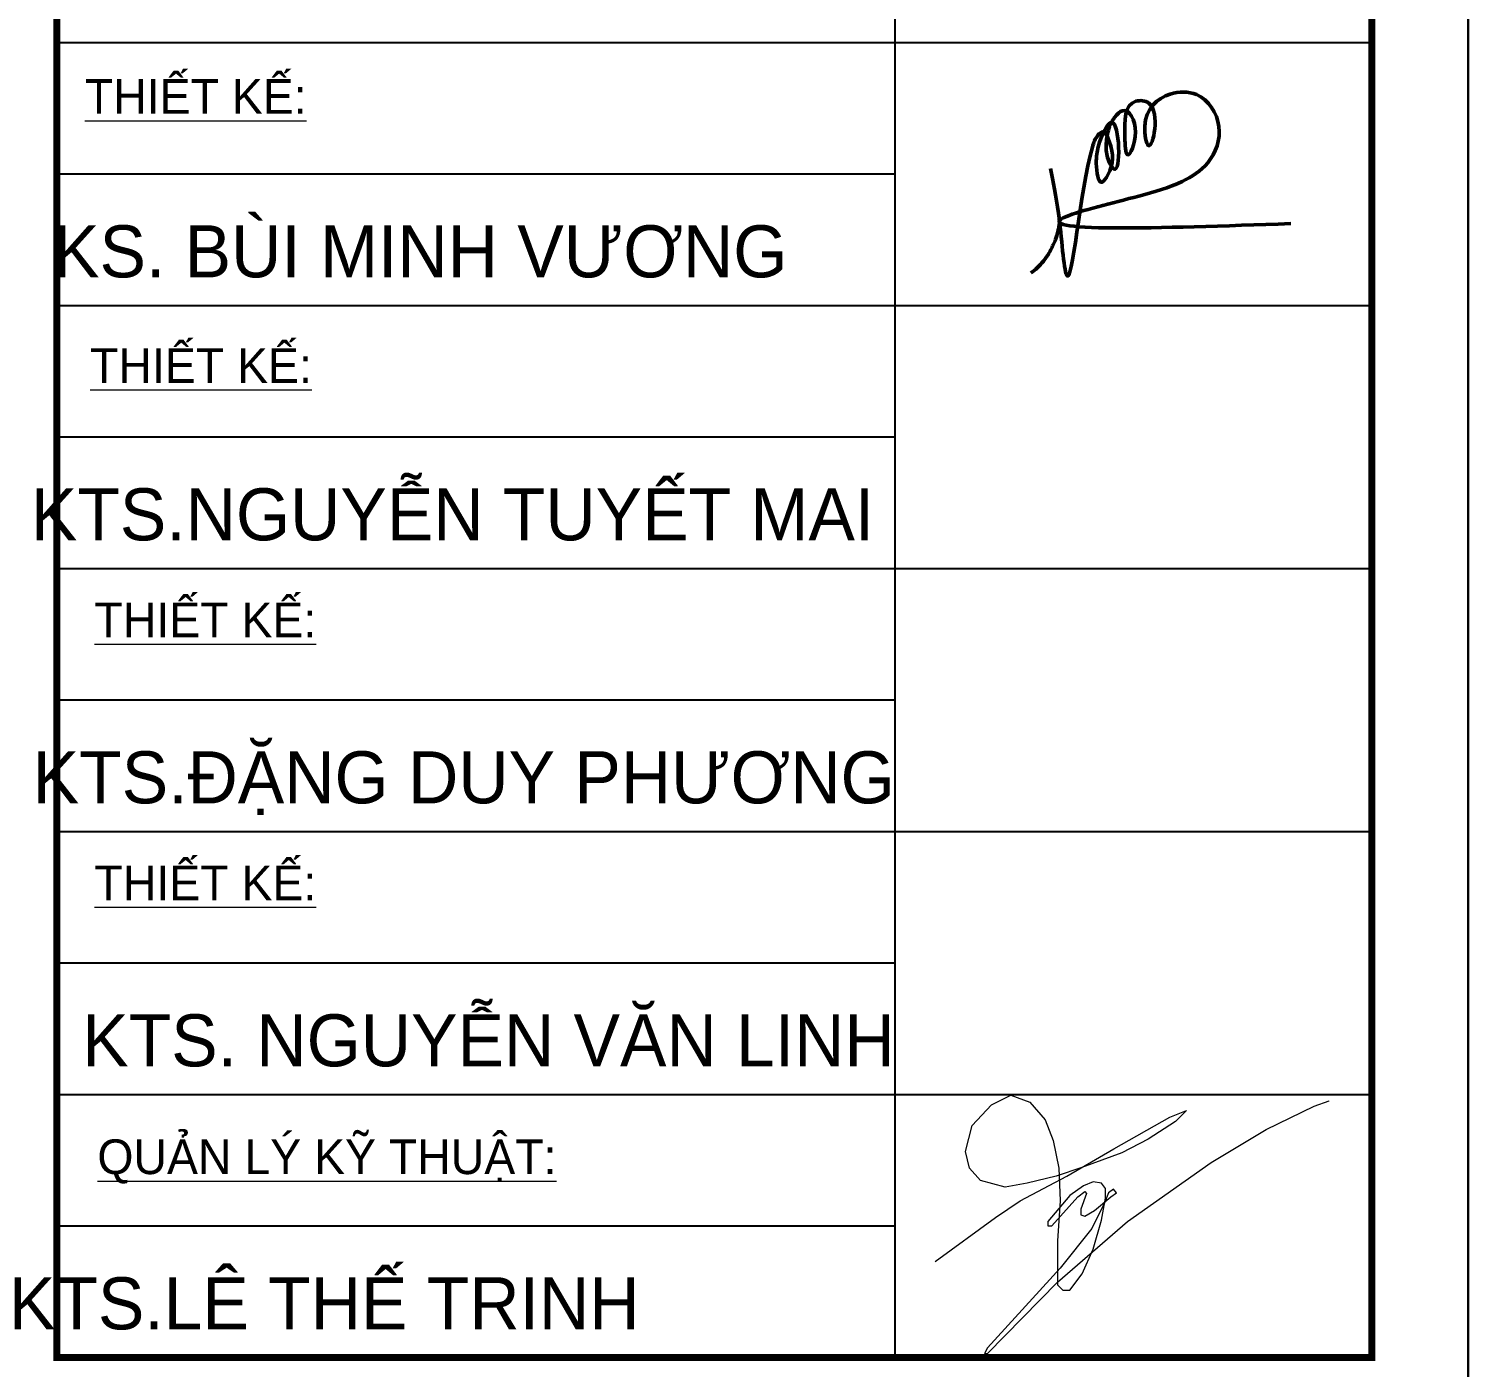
# Model space of a CAD drawing. Extents: x -2098986 to 943, y -1296280 to 73591.
# Drawn here: x -1533295 to -1527821, y -1282797 to -1277708 of the extents above; entities that cross this region are included whole.
import ezdxf
from ezdxf.enums import TextEntityAlignment as Align

# ---------------------------------------------------------------- set-up
doc = ezdxf.new("R2010")
doc.units = 0
doc.header["$LTSCALE"] = 150
for name, color, linetype, lineweight in [('05.Text', 253, 'Continuous', 18), ('11.Khung bo', 32, 'Continuous', 50), ('12.Khung', 36, 'Continuous', 25), ('A-CAT', 1, 'Continuous', 35)]:
    doc.layers.add(name, color=color, linetype=linetype, lineweight=lineweight)
doc.layers.add('Tpl_Bound', color=1, linetype='Continuous', plot=False)
doc.styles.add('VnAvantH', font='')
doc.styles.get('VnAvantH').set_extended_font_data('.VnAvantH')

# ---------------------------------------------------------------- blocks, each defined once
blk = doc.blocks.new('100')
at = {"layer": '05.Text'}
blk.add_lwpolyline([(1899552.4, -936474.8), (1899782.1, -936307.7), (1899876.1, -936245), (1900053.6, -936151), (1900231.2, -936046.6), (1900445.2, -935926.5), (1900507.9, -935900.4), (1900466.1, -935942.2), (1900361.7, -936010), (1900262.5, -936062.2), (1900110, -936117.9), (1900011.9, -936151), (1899902.2, -936177.1), (1899818.7, -936192.8), (1899724.7, -936166.7), (1899682.9, -936119.7), (1899667.2, -936057), (1899693.3, -935957.8), (1899766.4, -935879.5), (1899839.5, -935842.9), (1899912.6, -935869), (1899970.1, -935936.9), (1900001.4, -936015.3), (1900022.3, -936119.7), (1900027.5, -936245), (1900017.1, -936396.4), (1900017.1, -936500.9), (1900017.1, -936563.5), (1900038, -936584.4), (1900064.1, -936584.4), (1900111.1, -936521.8), (1900152.8, -936427.8), (1900184.2, -936318.1), (1900199.8, -936234.6), (1900199.8, -936198), (1900184.2, -936177.1), (1900152.8, -936171.9), (1900116.3, -936187.6), (1900064.1, -936224.1), (1899980.5, -936323.3), (1899980.5, -936339), (1899996.2, -936339), (1900095.4, -936229.3), (1900121.5, -936208.5), (1900128.1, -936216.7), (1900105.8, -936276.3), (1900105.8, -936297.2), (1900121.5, -936302.4), (1900158.1, -936281.6), (1900220.7, -936229.3), (1900241.6, -936213.7), (1900231, -936199.5), (1900211.7, -936213.9), (1900197.1, -936249), (1900147.6, -936349.4), (1900027.5, -936500.9), (1899750.8, -936803.7), (1899740.3, -936824.6), (1899750.8, -936824.6), (1900017.1, -936553.1), (1900283.4, -936323.3), (1900601.9, -936098.8), (1900810.8, -935973.5), (1900993.5, -935884.7), (1901051, -935863.8), (1901051, -935863.8)], dxfattribs=at)
blk.add_lwpolyline([(1899552.4, -936474.8), (1899782.1, -936307.7), (1899876.1, -936245), (1900053.6, -936151), (1900231.2, -936046.6), (1900445.2, -935926.5), (1900507.9, -935900.4), (1900466.1, -935942.2), (1900361.7, -936010), (1900262.5, -936062.2), (1900110, -936117.9), (1900011.9, -936151), (1899902.2, -936177.1), (1899818.7, -936192.8), (1899724.7, -936166.7), (1899682.9, -936119.7), (1899667.2, -936057), (1899693.3, -935957.8), (1899766.4, -935879.5), (1899839.5, -935842.9), (1899912.6, -935869), (1899970.1, -935936.9), (1900001.4, -936015.3), (1900022.3, -936119.7), (1900027.5, -936245), (1900017.1, -936396.4), (1900017.1, -936500.9), (1900017.1, -936563.5), (1900038, -936584.4), (1900064.1, -936584.4), (1900111.1, -936521.8), (1900152.8, -936427.8), (1900184.2, -936318.1), (1900199.8, -936234.6), (1900199.8, -936198), (1900184.2, -936177.1), (1900152.8, -936171.9), (1900116.3, -936187.6), (1900064.1, -936224.1), (1899980.5, -936323.3), (1899980.5, -936339), (1899996.2, -936339), (1900095.4, -936229.3), (1900121.5, -936208.5), (1900128.1, -936216.7), (1900105.8, -936276.3), (1900105.8, -936297.2), (1900121.5, -936302.4), (1900158.1, -936281.6), (1900220.7, -936229.3), (1900241.6, -936213.7), (1900231, -936199.5), (1900211.7, -936213.9), (1900197.1, -936249), (1900147.6, -936349.4), (1900027.5, -936500.9), (1899750.8, -936803.7), (1899740.3, -936824.6), (1899750.8, -936824.6), (1900017.1, -936553.1), (1900283.4, -936323.3), (1900601.9, -936098.8), (1900810.8, -935973.5), (1900993.5, -935884.7), (1901051, -935863.8), (1901051, -935863.8)], dxfattribs=at)
blk.add_lwpolyline([(1899552.4, -936474.8), (1899782.1, -936307.7), (1899876.1, -936245), (1900053.6, -936151), (1900231.2, -936046.6), (1900445.2, -935926.5), (1900507.9, -935900.4), (1900466.1, -935942.2), (1900361.7, -936010), (1900262.5, -936062.2), (1900110, -936117.9), (1900011.9, -936151), (1899902.2, -936177.1), (1899818.7, -936192.8), (1899724.7, -936166.7), (1899682.9, -936119.7), (1899667.2, -936057), (1899693.3, -935957.8), (1899766.4, -935879.5), (1899839.5, -935842.9), (1899912.6, -935869), (1899970.1, -935936.9), (1900001.4, -936015.3), (1900022.3, -936119.7), (1900027.5, -936245), (1900017.1, -936396.4), (1900017.1, -936500.9), (1900017.1, -936563.5), (1900038, -936584.4), (1900064.1, -936584.4), (1900111.1, -936521.8), (1900152.8, -936427.8), (1900184.2, -936318.1), (1900199.8, -936234.6), (1900199.8, -936198), (1900184.2, -936177.1), (1900152.8, -936171.9), (1900116.3, -936187.6), (1900064.1, -936224.1), (1899980.5, -936323.3), (1899980.5, -936339), (1899996.2, -936339), (1900095.4, -936229.3), (1900121.5, -936208.5), (1900128.1, -936216.7), (1900105.8, -936276.3), (1900105.8, -936297.2), (1900121.5, -936302.4), (1900158.1, -936281.6), (1900220.7, -936229.3), (1900241.6, -936213.7), (1900231, -936199.5), (1900211.7, -936213.9), (1900197.1, -936249), (1900147.6, -936349.4), (1900027.5, -936500.9), (1899750.8, -936803.7), (1899740.3, -936824.6), (1899750.8, -936824.6), (1900017.1, -936553.1), (1900283.4, -936323.3), (1900601.9, -936098.8), (1900810.8, -935973.5), (1900993.5, -935884.7), (1901051, -935863.8), (1901051, -935863.8)], dxfattribs=at)
at = {"layer": '11.Khung bo', "const_width": 26.7}
blk.add_lwpolyline([(1896212.6, -936839.9), (1901212.6, -936839.9), (1901212.6, -929840), (1896212.6, -929840)], close=True, dxfattribs=at)
blk.add_lwpolyline([(1896212.6, -936839.9), (1901212.6, -936839.9), (1901212.6, -929840), (1896212.6, -929840)], close=True, dxfattribs=at)
blk.add_lwpolyline([(1896212.6, -936839.9), (1901212.6, -936839.9), (1901212.6, -929840), (1896212.6, -929840)], close=True, dxfattribs=at)
at = {"layer": '12.Khung'}
for p, q in [((1899398.9, -929840), (1899398.9, -936839.9)), ((1899398.9, -929840), (1899398.9, -936839.9)), ((1899398.9, -929840), (1899398.9, -936839.9)), ((1896212.6, -931839.9), (1901212.6, -931839.9)), ((1896212.6, -931839.9), (1901212.6, -931839.9)), ((1896212.6, -931839.9), (1901212.6, -931839.9)), ((1896212.6, -932339.9), (1899398.9, -932339.9)), ((1896212.6, -932339.9), (1899398.9, -932339.9)), ((1896212.6, -932339.9), (1899398.9, -932339.9)), ((1896212.6, -932839.9), (1901212.6, -932839.9)), ((1896212.6, -932839.9), (1901212.6, -932839.9)), ((1896212.6, -932839.9), (1901212.6, -932839.9)), ((1896212.6, -933339.9), (1899398.9, -933339.9)), ((1896212.6, -933339.9), (1899398.9, -933339.9)), ((1896212.6, -933339.9), (1899398.9, -933339.9)), ((1896212.6, -933839.9), (1901212.6, -933839.9)), ((1896212.6, -933839.9), (1901212.6, -933839.9)), ((1896212.6, -933839.9), (1901212.6, -933839.9)), ((1896212.6, -934339.9), (1899398.9, -934339.9)), ((1896212.6, -934339.9), (1899398.9, -934339.9)), ((1896212.6, -934339.9), (1899398.9, -934339.9)), ((1896212.6, -934839.9), (1901212.6, -934839.9)), ((1896212.6, -934839.9), (1901212.6, -934839.9)), ((1896212.6, -934839.9), (1901212.6, -934839.9)), ((1896212.6, -935339.9), (1899398.9, -935339.9)), ((1896212.6, -935339.9), (1899398.9, -935339.9)), ((1896212.6, -935339.9), (1899398.9, -935339.9)), ((1896212.6, -935839.9), (1901212.6, -935839.9)), ((1896212.6, -935839.9), (1901212.6, -935839.9)), ((1896212.6, -935839.9), (1901212.6, -935839.9)), ((1896212.6, -936339.9), (1899398.9, -936339.9)), ((1896212.6, -936339.9), (1899398.9, -936339.9)), ((1896212.6, -936339.9), (1899398.9, -936339.9))]:
    blk.add_line(p, q, dxfattribs=at)
blk.add_lwpolyline([(1901579.2, -945939.8), (1901579.2, -916240.1), (1859579.6, -916240.1), (1859579.6, -945939.8)], close=True, dxfattribs=at)
blk.add_lwpolyline([(1901579.2, -945939.8), (1901579.2, -916240.1), (1859579.6, -916240.1), (1859579.6, -945939.8)], close=True, dxfattribs=at)
blk.add_lwpolyline([(1901579.2, -945939.8), (1901579.2, -916240.1), (1859579.6, -916240.1), (1859579.6, -945939.8)], close=True, dxfattribs=at)
at = {"layer": 'A-CAT', "lineweight": 50}
for points, knots in [([(1899990.4, -932318.7), (1900001.3, -932370.6), (1900027.1, -932493.2), (1900058.9, -932950.5), (1900105.9, -932365.1), (1900161.9, -932200.5), (1900195.8, -932169.4), (1900232.3, -932256.5), (1900232.2, -932308.1), (1900175.8, -932397), (1900160.2, -932293.5), (1900169.9, -932244.4), (1900185, -932193.1), (1900253, -932065.5), (1900261.6, -932381.6), (1900206.7, -932282.7), (1900200, -932238.2), (1900207.2, -932178.4), (1900225.9, -932131.1), (1900280.9, -932075.3), (1900335.7, -932175.9), (1900277.8, -932306.7), (1900271.4, -932162.3), (1900272.3, -932055.9), (1900417.4, -932063.8), (1900368.6, -932306.3), (1900333.4, -932112.2), (1900422.1, -932026.7), (1900569.5, -932024.2), (1900656.6, -932157.5), (1900604.8, -932301.8), (1900476.2, -932383.4), (1900301.9, -932431.9), (1899731.2, -932570.1), (1900402, -932546.5), (1900904.2, -932528.8)], [0, 0, 0, 0, 173.654326, 410.0594, 905.733214, 957.272638, 976.225231, 1020.995432, 1148.421064, 1183.420104, 1257.964789, 1321.970555, 1360.953316, 1427.990788, 1604.025885, 1637.812916, 1692.216908, 1749.224367, 1811.06646, 1850.728012, 1945.728446, 2036.744009, 2104.815891, 2246.998822, 2297.099344, 2457.709886, 2532.510233, 2688.249109, 2788.006771, 2936.314904, 3080.376331, 3200.655915, 3374.559027, 3660.96933, 4514.509209, 4514.509209, 4514.509209, 4514.509209]), ([(1899916.6, -932716.4), (1899924.8, -932710.1), (1899942, -932696.6), (1899961.5, -932675.3), (1899978.6, -932652.4), (1899993.7, -932624.7), (1900014.9, -932583), (1900021.5, -932547.1), (1900025.5, -932525.5)], [0, 0, 0, 0, 30.902673, 65.501045, 86.127803, 116.680761, 160.088121, 225.514279, 225.514279, 225.514279, 225.514279])]:
    blk.add_open_spline(points, degree=3, knots=knots, dxfattribs=at)
at = {"layer": '05.Text', "style": 'VnAvantH'}
for s, p in [('%%UthiÕt kÕ:', (1896318.8, -932111.3)), ('%%UthiÕt kÕ:', (1896338.7, -933134.4)), ('%%UthiÕt kÕ:', (1896355.3, -934101.6)), ('%%UthiÕt kÕ:', (1896355.3, -935101.6)), ('%%Uqu¶n lý kü thuËt:', (1896366.5, -936142.8))]:
    blk.add_text(s, height=131.999, dxfattribs=at).set_placement(p)
for s, p in [('ks. bïi minh v\xad¬ng', (1898990.3, -932733.2)), ('KTS.nguyÔn tuyÕt mai', (1899320.6, -933733.2)), ('KTS.§ÆNG DUY PH¦¥NG', (1899398.5, -934733.2)), ('KTS. NGUYÔN V¡N LINH', (1899398.5, -935733.2)), ('KTS.lª thÕ trinh', (1898428.2, -936733.2))]:
    blk.add_text(s, height=197.998, dxfattribs=at).set_placement(p, align=Align.RIGHT)

msp = doc.modelspace()

# ---------------------------------------------------------------- linework, layer by layer
at = {"layer": 'Tpl_Bound', "color": 1}
msp.add_lwpolyline([(-1569821.2, -1291860), (-1569821.2, -1262160), (-1527821.2, -1262160), (-1527821.2, -1291860)], close=True, dxfattribs=at)

# ---------------------------------------------------------------- block references
at = {"layer": '05.Text', "xscale": 1.000009185772931, "yscale": 1.000009185772931, "zscale": 1.000009185772931}
msp.add_blockref('100', (-3429418, -345911.5), dxfattribs=at)

doc.saveas('drawing.dxf')
